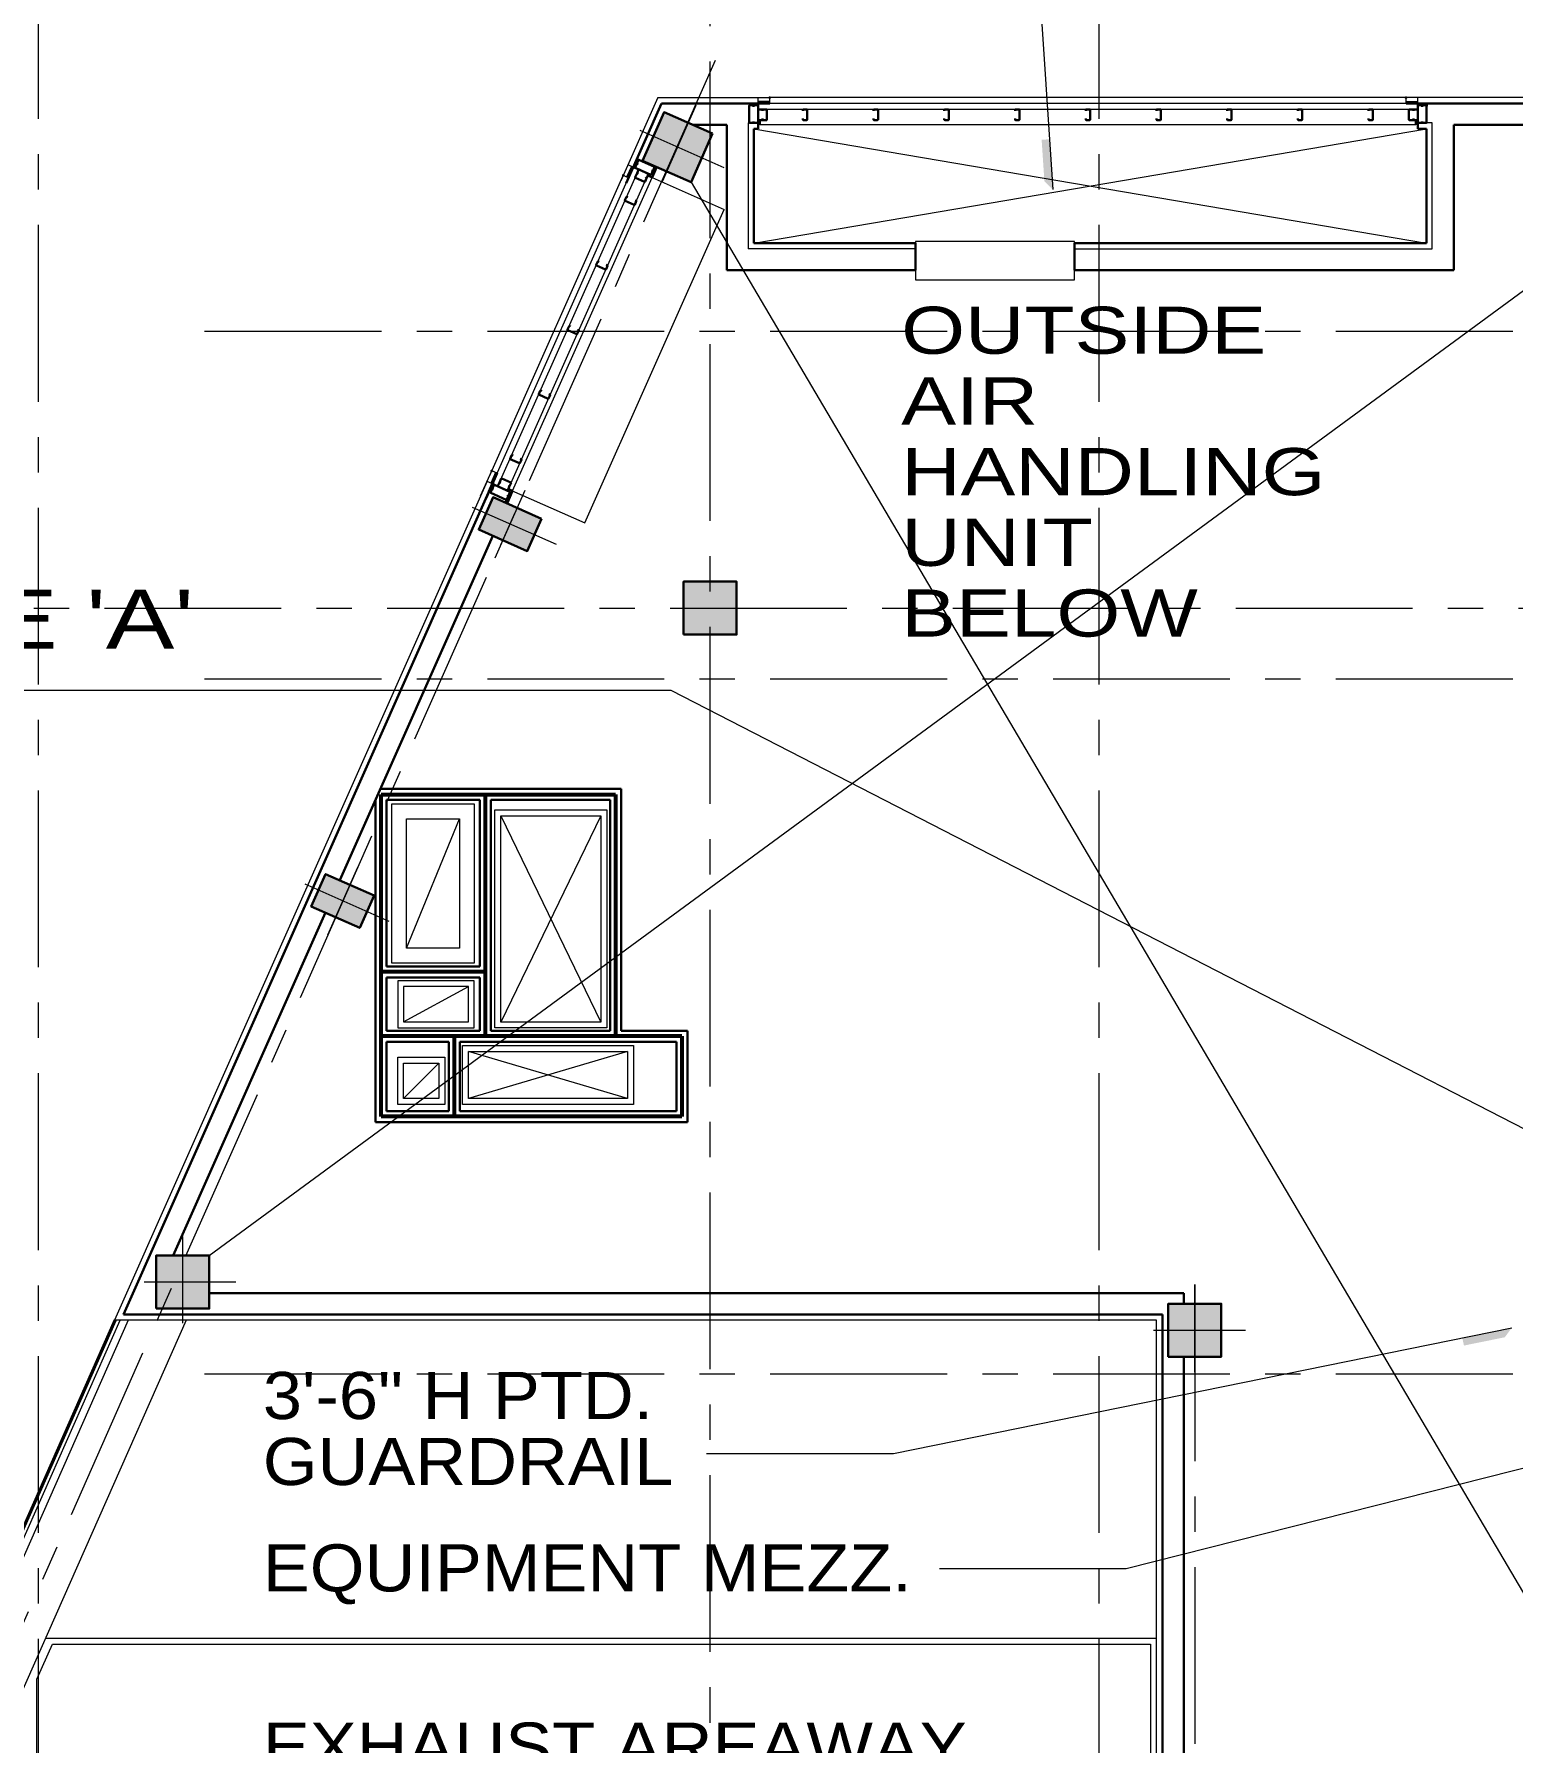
# Model space of a CAD drawing. Header units: inches. Extents: x -35176 to 0, y -3216 to 2257.
# Drawn here: x -16734 to -16232, y 542 to 1122 of the extents above; entities that cross this region are included whole.
import ezdxf
from ezdxf import colors
from ezdxf.entities.mleader import LeaderData, LeaderLine
from ezdxf.enums import TextEntityAlignment as Align
from ezdxf.math import Vec2, Vec3

# ---------------------------------------------------------------- set-up
doc = ezdxf.new("R2010")
doc.units = ezdxf.units.IN
doc.header["$LTSCALE"] = 48
doc.header["$MEASUREMENT"] = 0
doc.linetypes.add('A114$0$CENTER', pattern=[2, 1.25, -0.25, 0.25, -0.25])
for name, color, linetype in [('A114$0$A-ANNO-PATT-13-14', 8, 'Continuous'), ('A114$0$A-ANNO-TEXT', 8, 'Continuous'), ('A114$0$A-AREA-IDEN', 8, 'Continuous'), ('A114$0$A-COLS-COLS13-14', 8, 'Continuous'), ('A114$0$A-FLOR-OPN-TO-BELOW', 8, 'Continuous'), ('A114$0$A-FLOR-SLAB', 8, 'Continuous'), ('A114$0$A-GRID-GRD13-14', 8, 'Continuous'), ('A114$0$A-GRID-GRDP0-15', 8, 'Continuous'), ('A114$0$A-HVAC-RDFF', 8, 'Continuous'), ('A114$0$A-WALL-FIRE', 8, 'Continuous'), ('A114$0$A-WALL-FULL-EXTR', 8, 'Continuous'), ('A114$0$A-WALL-FULL-INTR', 8, 'Continuous'), ('A114$0$A-WALL-OPEN-LVRS', 8, 'Continuous'), ('A114$0$A-WALL-STUD', 8, 'Continuous'), ('A114$0$Level 21', 8, 'Continuous'), ('A114$0$Level 32', 8, 'Continuous'), ('A114$0$M-HVAC-13TH', 8, 'Continuous'), ('A114$0$M-HVAC-DUCT', 8, 'Continuous'), ('A114$0$M-HVAC-Supp', 8, 'Continuous'), ('E-Anno-Keyn', 72, 'Continuous'), ('E-Anno-Note', 6, 'Continuous'), ('M-HVAC-text', 6, 'Continuous'), ('XREF', 7, 'Continuous')]:
    doc.layers.add(name, color=color, linetype=linetype)
doc.styles.add('A114$0$style-Arial', font='arial.ttf')
doc.styles.add('M08', font='arial.ttf', dxfattribs={"height": 7.68})
doc.styles.add('MAMEP ANNO', font='arial.ttf', dxfattribs={"height": 0.101562})
doc.styles.get("Standard").update_dxf_attribs({"font": 'simplex.shx'})

# ---------------------------------------------------------------- blocks, each defined once
blk = doc.blocks.new('A114')
at = {"layer": 'A114$0$A-ANNO-PATT-13-14', "lineweight": 0}
for points in [[(-23735.8886, 1079.0513, 0), (-23728.5918, 1095.5309, 0), (-23719.4506, 1071.773, 0), (-23712.1539, 1088.2526, 0)], [(-23791.5274, 953.8383, 0), (-23786.669, 964.8107, 0), (-23775.0686, 946.5507, 0), (-23770.2103, 957.5232, 0)], [(-23848.3671, 825.901, 0), (-23843.5088, 836.8734, 0), (-23831.9083, 818.6134, 0), (-23827.05, 829.5859, 0)]]:
    blk.add_solid(points, dxfattribs=at)
at = {"layer": 'A114$0$A-ANNO-PATT-13-14', "lineweight": 30, "extrusion": (0, 0, -1)}
blk.add_solid([(23722.0236, 936.1574), (23704.0236, 936.1574), (23722.0236, 918.1574), (23704.0236, 918.1574)], dxfattribs=at)
at = {"layer": 'A114$0$A-ANNO-PATT-13-14', "lineweight": 0, "extrusion": (-5.19916e-24, -1.11411e-09, -1)}
blk.add_solid([(23882.9936, 689.3759, 0), (23882.9936, 707.3759, 0), (23900.9936, 689.3759, 0), (23900.9936, 707.3759, 0)], dxfattribs=at)
at = {"layer": 'A114$0$A-ANNO-PATT-13-14', "lineweight": 0, "extrusion": (-2.28763e-22, -1.11411e-09, -1)}
blk.add_solid([(23539.4983, 673.0009, 0), (23539.4983, 691.0009, 0), (23557.4983, 673.0009, 0), (23557.4983, 691.0009, 0)], dxfattribs=at)
at = {"layer": 'A114$0$A-ANNO-TEXT', "lineweight": 0, "flags": 128}
for points in [[(-23878.1416, 899.2517), (-23726.2895, 899.2517), (-23275.3789, 667.4569)], [(-23714.2118, 640.1783), (-23650.7949, 640.1783), (-23440.9084, 682.7793)], [(-23635.1846, 601.1306), (-23571.7678, 601.1306), (-23309.3196, 667.5117)]]:
    blk.add_lwpolyline(points, dxfattribs=at)
at = {"layer": 'A114$0$A-ANNO-TEXT', "lineweight": 0}
blk.add_solid([(-23596.6971, 1069.2788, 0), (-23597.8334, 1086.3367, 0), (-23599.5246, 1072.0371, 0), (-23600.4652, 1086.1562, 0)], dxfattribs=at)
blk.add_solid([(-23596.6971, 1069.2788, 0), (-23597.8334, 1086.3367, 0), (-23599.5246, 1072.0371, 0), (-23600.4652, 1086.1562, 0)], dxfattribs=at)
at = {"layer": 'A114$0$A-ANNO-TEXT', "lineweight": 0, "extrusion": (4.5039e-20, 9.14163e-21, -1)}
blk.add_solid([(23440.9084, 682.7793), (23457.6625, 679.3787), (23443.2651, 679.6092), (23457.1327, 676.7945)], dxfattribs=at)
blk.add_solid([(23440.9084, 682.7793), (23457.6625, 679.3787), (23443.2651, 679.6092), (23457.1327, 676.7945)], dxfattribs=at)
at = {"layer": 'A114$0$A-AREA-IDEN', "lineweight": 13}
blk.add_line((-24135.672, 899.2517), (-23878.1416, 899.2517), dxfattribs=at)
at = {"layer": 'A114$0$A-AREA-IDEN', "lineweight": 0, "elevation": 0, "flags": 128}
blk.add_lwpolyline([(-23567.8238, 1286.9936), (-23611.1998, 1286.9936), (-23596.6971, 1069.2788)], dxfattribs=at)
at = {"layer": 'A114$0$A-COLS-COLS13-14', "lineweight": 0}
for p, q in [((-23729.1751, 1072.0121, 0.001), (-23717.7115, 1097.9022, 0.001)), ((-23708.2704, 1076.6756, 0.001), (-23736.7539, 1089.2874, 0.001)), ((-23785.961, 944.1802, 0.001), (-23775.7784, 967.1774, 0.001)), ((-23765.1281, 948.7089, 0.001), (-23793.6116, 961.3206, 0.001)), ((-23842.7999, 816.2448, 0.001), (-23832.6173, 839.242, 0.001)), ((-23821.9685, 820.7719, 0.001), (-23850.452, 833.3836, 0.001)), ((-23891.9936, 684.4256, 0.001), (-23891.9936, 713.7841, 0.001)), ((-23905.1049, 698.3759, 0.001), (-23873.9542, 698.3759, 0.001)), ((-23548.4983, 667.7603, 0.001), (-23548.4983, 697.5763, 0.001)), ((-23562.4487, 682.0009, 0.001), (-23531.298, 682.0009, 0.001))]:
    blk.add_line(p, q, dxfattribs=at)
at = {"layer": 'A114$0$A-COLS-COLS13-14', "lineweight": 30}
for points in [[(-23712.1539, 1088.2526), (-23728.5918, 1095.5309), (-23735.8886, 1079.0513), (-23719.4506, 1071.773)], [(-23770.2103, 957.5232), (-23786.669, 964.8107), (-23791.5274, 953.8383), (-23775.0686, 946.5507)], [(-23722.0236, 918.1574), (-23722.0236, 936.1574), (-23704.0236, 936.1574), (-23704.0236, 918.1574)], [(-23827.05, 829.5859, 0), (-23843.5088, 836.8734, 0), (-23848.3671, 825.901, 0), (-23831.9083, 818.6134, 0)], [(-23900.9936, 689.3759), (-23900.9936, 707.3759), (-23882.9936, 707.3759), (-23882.9936, 689.3759)], [(-23557.4983, 673.0009, 0), (-23557.4983, 691.0009, 0), (-23539.4983, 691.0009, 0), (-23539.4983, 673.0009, 0)]]:
    blk.add_3dface(points, dxfattribs=at)
at = {"layer": 'A114$0$A-FLOR-OPN-TO-BELOW', "lineweight": 0}
for p, q in [((-23882.9936, 707.3759), (-23360.3986, 1091.24)), ((-23698.1126, 1089.8682), (-23469.8626, 1051.11)), ((-23698.1126, 1051.11), (-23469.8626, 1089.868)), ((-23719.4506, 1071.773), (-23402.3658, 534.0476))]:
    blk.add_line(p, q, dxfattribs=at)
at = {"layer": 'A114$0$A-FLOR-SLAB', "lineweight": 0}
for points in [[(-23821.0309, 860.6611), (-23793.0309, 860.6611), (-23793.0309, 806.6611), (-23821.0309, 806.6611)], [(-23786.0335, 858.6291), (-23748.0335, 858.6291), (-23748.0335, 784.6291), (-23786.0335, 784.6291)], [(-23819.0309, 784.6611), (-23793.0309, 784.6611), (-23793.0309, 800.6611), (-23819.0309, 800.6611)], [(-23797.0309, 778.6611), (-23739.0309, 778.6611), (-23739.0309, 758.6611), (-23797.0309, 758.6611)], [(-23819.0309, 774.6611), (-23803.0309, 774.6611), (-23803.0309, 758.6611), (-23819.0309, 758.6611)]]:
    blk.add_3dface(points, dxfattribs=at)
at = {"layer": 'A114$0$A-GRID-GRD13-14', "linetype": 'A114$0$CENTER', "lineweight": 0}
for p, q in [((-23713.0236, 380.7641), (-23713.0236, 2113.2362)), ((-23711.258, 1113.0635, 0.001), (-24108.0806, 216.9988, 0.001)), ((-23548.4983, 697.5763, 0.001), (-23548.4983, 216.9988, 0.001))]:
    blk.add_line(p, q, dxfattribs=at)
at = {"layer": 'A114$0$A-GRID-GRDP0-15', "linetype": 'A114$0$CENTER', "lineweight": 0}
for p, q in [((-23941.0236, 2113.2362), (-23941.0236, -676.9049)), ((-23581.0236, 2113.2362), (-23581.0236, -676.9052)), ((-23884.5631, 1021.1697), (-20452.7577, 1021.1697)), ((-24110.5721, 927.1574), (-20437.5384, 927.1574)), ((-23884.5631, 903.1574), (-20364.9322, 903.1574)), ((-23884.5631, 667.1574), (-20368.7317, 667.1574))]:
    blk.add_line(p, q, dxfattribs=at)
at = {"layer": 'A114$0$A-HVAC-RDFF', "lineweight": 0}
for p, q in [((-23816.0309, 811.6611), (-23798.0309, 855.6611)), ((-23750.0335, 856.6291), (-23784.0335, 786.6291)), ((-23784.0335, 856.6291), (-23750.1133, 786.5903)), ((-23817.0309, 786.6611), (-23795.0309, 798.6611)), ((-23817.0309, 760.6611), (-23805.0309, 772.6611)), ((-23741.0309, 760.6611), (-23795.0309, 776.6611)), ((-23741.0309, 776.6611), (-23795.0309, 760.6611))]:
    blk.add_line(p, q, dxfattribs=at)
at = {"layer": 'A114$0$A-HVAC-RDFF', "lineweight": 13}
for points in [[(-23816.0309, 855.6611), (-23798.0309, 855.6611), (-23798.0309, 811.6611), (-23816.0309, 811.6611)], [(-23784.0335, 856.6291), (-23750.0335, 856.6291), (-23750.0335, 786.6291), (-23784.0335, 786.6291)], [(-23817.0309, 786.6611), (-23795.0309, 786.6611), (-23795.0309, 798.6611), (-23817.0309, 798.6611)], [(-23817.0309, 772.6611), (-23805.0309, 772.6611), (-23805.0309, 760.6611), (-23817.0309, 760.6611)]]:
    blk.add_3dface(points, dxfattribs=at)
at = {"layer": 'A114$0$A-WALL-FIRE', "lineweight": 53}
for p, q in [((-23824.6905, 754.5359), (-23824.6904, 863.8993)), ((-23824.6904, 863.8993), (-23745.0551, 863.8993)), ((-23789.3057, 863.8993), (-23789.3057, 781.7861)), ((-23745.0551, 863.8993), (-23745.0551, 781.7861)), ((-23789.4619, 803.6493), (-23824.6904, 803.6493)), ((-23722.5664, 781.7861), (-23824.6904, 781.7861)), ((-23799.8165, 781.7861), (-23799.8151, 754.5359)), ((-23722.5664, 781.7861), (-23722.5651, 754.5359))]:
    blk.add_line(p, q, dxfattribs=at)
at = {"layer": 'A114$0$A-WALL-FIRE', "lineweight": 53, "flags": 128}
blk.add_lwpolyline([(-23722.5653, 754.5359), (-23824.6905, 754.5359)], dxfattribs=at)
at = {"layer": 'A114$0$A-WALL-FULL-EXTR', "lineweight": 13}
for p, q in [((-23730.7492, 1100.4901), (-23743.296, 1072.25)), ((-23730.7492, 1100.4901), (-23692.7492, 1100.4935)), ((-23692.7492, 1098.49), (-23692.7492, 1100.49)), ((-21410.5352, 1100.4769), (-23476.7492, 1100.4901)), ((-23476.7492, 1098.49), (-23476.7492, 1100.49)), ((-23740.6704, 1073.272), (-23742.4982, 1074.0838)), ((-23788.6328, 970.2707), (-23915.1727, 685.3759)), ((-23790.8839, 965.2554), (-23787.1097, 973.755)), ((-23785.2819, 972.9432), (-23787.1097, 973.755)), ((-23785.2788, 972.9418), (-23787.1066, 973.7536)), ((-23561.4983, 685.3759), (-23915.1727, 685.3759)), ((-23561.4983, 480.571), (-23561.4983, 685.3759))]:
    blk.add_line(p, q, dxfattribs=at)
at = {"layer": 'A114$0$A-WALL-FULL-EXTR', "lineweight": 30}
for p, q in [((-23729.4492, 1098.4902), (-23741.4823, 1071.4439)), ((-23729.4492, 1098.4902), (-23696.5516, 1098.4931)), ((-23699.5893, 1098.5153), (-23692.7492, 1098.5153)), ((-23699.5893, 1097.8903), (-23696.7143, 1097.8903)), ((-23696.7143, 1098.5153), (-23696.7143, 1097.8903)), ((-21412.5352, 1098.4946), (-23476.7492, 1098.5077)), ((-23472.7841, 1098.5153), (-23472.7841, 1097.8903)), ((-23469.3814, 1098.5153), (-23472.7841, 1098.5153)), ((-23469.429, 1097.8903), (-23472.7841, 1097.8903)), ((-23718.9034, 1091.2411), (-23707.3626, 1091.2422)), ((-23707.3626, 1091.2422), (-23707.3626, 1041.86)), ((-23696.7143, 1091.8683), (-23696.7143, 1092.8398)), ((-23696.0893, 1092.8398), (-23696.7143, 1092.8398)), ((-23696.7143, 1089.8683), (-23696.7143, 1092.8398)), ((-23696.0893, 1091.2433), (-23696.0893, 1092.8398)), ((-23473.4091, 1091.2433), (-23473.4091, 1092.8398)), ((-23473.4091, 1092.8398), (-23472.7841, 1092.8398)), ((-23472.7841, 1089.8683), (-23472.7841, 1092.8398)), ((-23460.6126, 1091.24), (-21419.7852, 1091.24)), ((-23460.6126, 1041.86), (-23460.6126, 1091.24)), ((-23698.1126, 1089.8682), (-23696.7141, 1089.8683)), ((-23698.1126, 1089.8682), (-23698.1126, 1051.11)), ((-23469.8626, 1089.868), (-23472.7841, 1089.8683)), ((-23469.8626, 1051.11), (-23469.8626, 1089.868)), ((-23737.151, 1079.7185), (-23738.5128, 1076.6523)), ((-23739.084, 1076.906), (-23738.5128, 1076.6523)), ((-23734.1508, 1074.031), (-23733.8971, 1074.6022)), ((-23732.6918, 1073.383), (-23734.1508, 1074.031)), ((-23733.0092, 1074.2079), (-23733.8971, 1074.6022)), ((-23731.6845, 1077.1898), (-23733.0092, 1074.2079)), ((-23732.6888, 1073.3817), (-23731.1103, 1076.9356)), ((-23731.0954, 1076.9289), (-23732.6801, 1073.3778)), ((-23643.2686, 1051.11), (-23698.1126, 1051.11)), ((-23643.2686, 1051.11), (-23643.2686, 1041.86)), ((-23589.2686, 1051.11), (-23469.8626, 1051.11)), ((-23589.2686, 1051.11), (-23589.2686, 1041.86)), ((-23643.2686, 1041.86), (-23707.3626, 1041.86)), ((-23589.2686, 1041.86), (-23460.6126, 1041.86)), ((-23786.805, 969.4588), (-23912.096, 687.3759)), ((-23789.0561, 964.4435), (-23785.2819, 972.9432)), ((-23788.0784, 966.7008), (-23786.9114, 969.3283)), ((-23787.5072, 966.4471), (-23786.3402, 969.0746)), ((-23786.9114, 969.3283), (-23786.3402, 969.0746)), ((-23782.4606, 962.9727), (-23780.8366, 966.6302)), ((-23781.8984, 962.6984), (-23780.0116, 966.9477)), ((-23781.4707, 967.5958), (-23781.7244, 967.0246)), ((-23780.8366, 966.6302), (-23781.7244, 967.0246)), ((-23780.0117, 966.9477), (-23781.4707, 967.5958)), ((-23786.7497, 951.7228), (-23838.7061, 834.7469)), ((-23843.5772, 823.7801), (-23895.2797, 707.3759)), ((-23552.2483, 694.6259), (-23882.9936, 694.6259)), ((-23552.2483, 691.0009), (-23552.2483, 694.6259)), ((-23559.4983, 687.3759), (-23912.096, 687.3759)), ((-23559.4983, 482.571), (-23559.4983, 687.3759)), ((-23552.2483, 534.0476), (-23552.2483, 673.0009))]:
    blk.add_line(p, q, dxfattribs=at)
at = {"layer": 'A114$0$A-WALL-FULL-EXTR', "lineweight": 0}
for p, q in [((-23692.7492, 1099.115), (-23696.7492, 1099.1151)), ((-23692.7492, 1098.99), (-23696.7492, 1098.9901)), ((-23472.7841, 1098.4869), (-23696.7492, 1098.4901)), ((-23696.6836, 1096.4901), (-23696.6836, 1100.4901)), ((-23472.7841, 1096.4869), (-23696.6836, 1096.4901)), ((-23476.7492, 1100.4869), (-23692.7492, 1100.49)), ((-23476.7492, 1099.115), (-23472.7492, 1099.1151)), ((-23476.7492, 1098.99), (-23472.7492, 1098.9901)), ((-23472.7841, 1096.4869), (-23472.7841, 1100.4901)), ((-23700.1126, 1091.868), (-23696.7143, 1091.8683)), ((-23700.1126, 1091.868), (-23700.1126, 1049.11)), ((-23473.4091, 1091.2399), (-23696.0893, 1091.2431)), ((-23467.8626, 1091.8679), (-23472.7841, 1091.8683)), ((-23467.8626, 1049.11), (-23467.8626, 1091.8679)), ((-23787.9216, 971.9272), (-23742.4972, 1074.0833)), ((-23786.0942, 971.1144), (-23740.6692, 1073.2714)), ((-23785.0518, 968.536), (-23737.2305, 1076.0828)), ((-23780.012, 966.9479), (-23732.6863, 1073.3806)), ((-23741.2416, 1073.5256), (-23739.618, 1077.1813)), ((-23741.1273, 1073.4749), (-23739.5037, 1077.1306)), ((-23737.2302, 1076.0826), (-23740.8888, 1077.7076)), ((-23643.2686, 1049.11), (-23700.1126, 1049.11)), ((-23589.2686, 1049.11), (-23467.8626, 1049.11)), ((-23785.048, 968.5343), (-23788.7036, 970.158)), ((-23785.85, 973.1955), (-23787.4737, 969.5399)), ((-23785.7357, 973.1448), (-23787.3594, 969.4891))]:
    blk.add_line(p, q, dxfattribs=at)
at = {"layer": 'A114$0$A-WALL-FULL-EXTR', "lineweight": 30}
for p in [(-23692.7492, 1100.49), (-23476.7492, 1100.49), (-23742.4982, 1074.0838), (-23787.1066, 973.7536)]:
    blk.add_point(p, dxfattribs=at)
at = {"layer": 'A114$0$A-WALL-FULL-INTR', "lineweight": 30}
for p, q in [((-23824.9249, 865.7743), (-23743.1801, 865.7743)), ((-23743.1801, 865.7743), (-23743.1801, 783.6612)), ((-23826.5654, 752.6611), (-23826.5654, 862.0243)), ((-23822.8154, 862.0243), (-23791.1807, 862.0243)), ((-23822.8154, 805.5243), (-23822.8154, 862.0243)), ((-23791.1807, 862.0243), (-23791.1807, 805.5243)), ((-23787.4307, 862.0243), (-23787.4307, 783.6611)), ((-23787.4307, 862.0243), (-23746.9301, 862.0243)), ((-23746.9301, 862.0243), (-23746.9301, 783.6612)), ((-23746.9301, 858.5041), (-23746.9301, 783.6612)), ((-23791.1807, 805.5243), (-23822.8154, 805.5243)), ((-23791.1807, 801.7743), (-23822.8154, 801.7743)), ((-23822.8154, 783.6611), (-23822.8154, 801.7743)), ((-23791.1807, 801.7743), (-23791.1807, 783.6611)), ((-23791.1807, 783.6611), (-23822.8154, 783.6611)), ((-23746.9301, 783.6612), (-23787.4307, 783.6611)), ((-23746.9301, 783.6612), (-23783.4854, 783.6611)), ((-23720.6913, 783.6612), (-23743.1804, 783.6612)), ((-23720.6913, 783.6612), (-23720.6913, 752.6613)), ((-23822.8155, 756.4107), (-23822.8154, 779.9111)), ((-23801.6913, 779.9111), (-23822.8154, 779.9111)), ((-23801.6913, 779.9111), (-23801.6902, 756.4107)), ((-23724.4413, 779.9112), (-23797.9413, 779.9111)), ((-23797.9413, 779.9111), (-23797.9402, 756.4107)), ((-23724.4413, 779.9112), (-23724.4402, 756.4107)), ((-23801.6902, 756.4107), (-23822.8155, 756.4107)), ((-23724.4402, 756.4107), (-23797.9402, 756.4107)), ((-23720.6913, 752.6613), (-23826.5655, 752.6611))]:
    blk.add_line(p, q, dxfattribs=at)
at = {"layer": 'A114$0$A-WALL-OPEN-LVRS', "lineweight": 13}
blk.add_3dface([(-23643.2686, 1038.61, 352.9729), (-23589.2686, 1038.61, 352.9729), (-23589.2686, 1051.61, 352.9729), (-23643.2686, 1051.61, 352.9729)], dxfattribs=at)
at = {"layer": 'A114$0$A-WALL-STUD', "lineweight": 30, "elevation": 352.9729, "flags": 128}
for points in [[(-23698.2143, 1097.3903), (-23698.2143, 1097.7653, 0.41421356), (-23698.3393, 1097.8903), (-23699.5893, 1097.8903, 0.41421356), (-23699.7143, 1097.7653), (-23699.7143, 1091.9931, 0.41421356), (-23699.5893, 1091.8681), (-23698.3393, 1091.8681, 0.41421356), (-23698.2143, 1091.9931), (-23698.2143, 1092.3681)], [(-23698.2143, 1097.3903), (-23698.2143, 1097.7653, -0.41421356), (-23698.0893, 1097.8903), (-23696.8393, 1097.8903, -0.41421356), (-23696.7143, 1097.7653), (-23696.7143, 1091.9931, -0.41421356), (-23696.8393, 1091.8681), (-23698.0893, 1091.8681, -0.41421356), (-23698.2143, 1091.9931), (-23698.2143, 1092.3681)], [(-23695.2143, 1095.987), (-23695.2143, 1096.362, 0.41421356), (-23695.3393, 1096.487), (-23696.5893, 1096.487, 0.41421356), (-23696.7143, 1096.362), (-23696.7143, 1092.9648, 0.41421356), (-23696.5893, 1092.8398), (-23695.3393, 1092.8398, 0.41421356), (-23695.2143, 1092.9648), (-23695.2143, 1093.3398)], [(-23695.2143, 1095.987), (-23695.2143, 1096.362, -0.41421356), (-23695.0893, 1096.487), (-23693.8393, 1096.487, -0.41421356), (-23693.7143, 1096.362), (-23693.7143, 1092.9648, -0.41421356), (-23693.8393, 1092.8398), (-23695.0893, 1092.8398, -0.41421356), (-23695.2143, 1092.9648), (-23695.2143, 1093.3398)], [(-23681.4992, 1095.9885), (-23681.4992, 1096.3635, -0.41421356), (-23681.3742, 1096.4885), (-23680.1242, 1096.4885, -0.41421356), (-23679.9992, 1096.3635), (-23679.9992, 1092.9663, -0.41421356), (-23680.1242, 1092.8413), (-23681.3742, 1092.8413, -0.41421356), (-23681.4992, 1092.9663), (-23681.4992, 1093.3413)], [(-23657.4992, 1095.9885), (-23657.4992, 1096.3635, -0.41421356), (-23657.3742, 1096.4885), (-23656.1242, 1096.4885, -0.41421356), (-23655.9992, 1096.3635), (-23655.9992, 1092.9663, -0.41421356), (-23656.1242, 1092.8413), (-23657.3742, 1092.8413, -0.41421356), (-23657.4992, 1092.9663), (-23657.4992, 1093.3413)], [(-23633.4992, 1095.9885), (-23633.4992, 1096.3635, -0.41421356), (-23633.3742, 1096.4885), (-23632.1242, 1096.4885, -0.41421356), (-23631.9992, 1096.3635), (-23631.9992, 1092.9663, -0.41421356), (-23632.1242, 1092.8413), (-23633.3742, 1092.8413, -0.41421356), (-23633.4992, 1092.9663), (-23633.4992, 1093.3413)], [(-23609.4992, 1095.9885), (-23609.4992, 1096.3635, -0.41421356), (-23609.3742, 1096.4885), (-23608.1242, 1096.4885, -0.41421356), (-23607.9992, 1096.3635), (-23607.9992, 1092.9663, -0.41421356), (-23608.1242, 1092.8413), (-23609.3742, 1092.8413, -0.41421356), (-23609.4992, 1092.9663), (-23609.4992, 1093.3413)], [(-23585.4992, 1095.9885), (-23585.4992, 1096.3635, -0.41421356), (-23585.3742, 1096.4885), (-23584.1242, 1096.4885, -0.41421356), (-23583.9992, 1096.3635), (-23583.9992, 1092.9663, -0.41421356), (-23584.1242, 1092.8413), (-23585.3742, 1092.8413, -0.41421356), (-23585.4992, 1092.9663), (-23585.4992, 1093.3413)], [(-23561.4992, 1095.9885), (-23561.4992, 1096.3635, -0.41421356), (-23561.3742, 1096.4885), (-23560.1242, 1096.4885, -0.41421356), (-23559.9992, 1096.3635), (-23559.9992, 1092.9663, -0.41421356), (-23560.1242, 1092.8413), (-23561.3742, 1092.8413, -0.41421356), (-23561.4992, 1092.9663), (-23561.4992, 1093.3413)], [(-23537.4992, 1095.9885), (-23537.4992, 1096.3635, -0.41421356), (-23537.3742, 1096.4885), (-23536.1242, 1096.4885, -0.41421356), (-23535.9992, 1096.3635), (-23535.9992, 1092.9663, -0.41421356), (-23536.1242, 1092.8413), (-23537.3742, 1092.8413, -0.41421356), (-23537.4992, 1092.9663), (-23537.4992, 1093.3413)], [(-23513.4992, 1095.9885), (-23513.4992, 1096.3635, -0.41421356), (-23513.3742, 1096.4885), (-23512.1242, 1096.4885, -0.41421356), (-23511.9992, 1096.3635), (-23511.9992, 1092.9663, -0.41421356), (-23512.1242, 1092.8413), (-23513.3742, 1092.8413, -0.41421356), (-23513.4992, 1092.9663), (-23513.4992, 1093.3413)], [(-23489.4992, 1095.9885), (-23489.4992, 1096.3635, -0.41421356), (-23489.3742, 1096.4885), (-23488.1242, 1096.4885, -0.41421356), (-23487.9992, 1096.3635), (-23487.9992, 1092.9663, -0.41421356), (-23488.1242, 1092.8413), (-23489.3742, 1092.8413, -0.41421356), (-23489.4992, 1092.9663), (-23489.4992, 1093.3413)], [(-23474.2841, 1095.987), (-23474.2841, 1096.362, 0.41421356), (-23474.4091, 1096.487), (-23475.6591, 1096.487, 0.41421356), (-23475.7841, 1096.362), (-23475.7841, 1092.9648, 0.41421356), (-23475.6591, 1092.8398), (-23474.4091, 1092.8398, 0.41421356), (-23474.2841, 1092.9648), (-23474.2841, 1093.3398)], [(-23474.2841, 1095.987), (-23474.2841, 1096.362, -0.41421356), (-23474.1591, 1096.487), (-23472.9091, 1096.487, -0.41421356), (-23472.7841, 1096.362), (-23472.7841, 1092.9648, -0.41421356), (-23472.9091, 1092.8398), (-23474.1591, 1092.8398, -0.41421356), (-23474.2841, 1092.9648), (-23474.2841, 1093.3398)], [(-23471.2841, 1097.3903), (-23471.2841, 1097.7653, 0.41421356), (-23471.4091, 1097.8903), (-23472.6591, 1097.8903, 0.41421356), (-23472.7841, 1097.7653), (-23472.7841, 1091.9931, 0.41421356), (-23472.6591, 1091.8681), (-23471.4091, 1091.8681, 0.41421356), (-23471.2841, 1091.9931), (-23471.2841, 1092.3681)], [(-23471.2841, 1097.3903), (-23471.2841, 1097.7653, -0.41421356), (-23471.1591, 1097.8903), (-23469.9091, 1097.8903, -0.41421356), (-23469.7841, 1097.7653), (-23469.7841, 1091.9931, -0.41421356), (-23469.9091, 1091.8681), (-23471.1591, 1091.8681, -0.41421356), (-23471.2841, 1091.9931), (-23471.2841, 1092.3681)], [(-23737.447, 1077.8202), (-23737.7897, 1077.9724, -0.41421356), (-23737.8532, 1078.1374), (-23737.3458, 1079.2798, -0.41421356), (-23737.1809, 1079.3433), (-23731.9056, 1077.0003, -0.41421356), (-23731.8421, 1076.8353), (-23732.3495, 1075.6929, -0.41421356), (-23732.5145, 1075.6294), (-23732.8572, 1075.7817)], [(-23737.447, 1077.8202), (-23737.7897, 1077.9724, 0.41421356), (-23737.9547, 1077.9089), (-23738.4621, 1076.7665, 0.41421356), (-23738.3986, 1076.6016), (-23733.1233, 1074.2586, 0.41421356), (-23732.9583, 1074.3221), (-23732.451, 1075.4645, 0.41421356), (-23732.5145, 1075.6294), (-23732.8572, 1075.7817)], [(-23737.3822, 1074.5088), (-23737.7249, 1074.6611, 0.41421356), (-23737.8899, 1074.5976), (-23738.3973, 1073.4552, 0.41421356), (-23738.3338, 1073.2902), (-23735.2291, 1071.9112, 0.41421356), (-23735.0641, 1071.9747), (-23734.5567, 1073.1171, 0.41421356), (-23734.6202, 1073.2821), (-23734.9629, 1073.4343)], [(-23737.3822, 1074.5088), (-23737.7249, 1074.6611, -0.41421356), (-23737.7884, 1074.826), (-23737.281, 1075.9684, -0.41421356), (-23737.1161, 1076.0319), (-23734.0113, 1074.653, -0.41421356), (-23733.9478, 1074.488), (-23734.4552, 1073.3456, -0.41421356), (-23734.6202, 1073.2821), (-23734.9629, 1073.4343)], [(-23740.8961, 1066.6597), (-23741.2388, 1066.8119, 0.41421356), (-23741.4038, 1066.7484), (-23741.9112, 1065.606, 0.41421356), (-23741.8477, 1065.441), (-23738.7429, 1064.0621, 0.41421356), (-23738.578, 1064.1256), (-23738.0706, 1065.268, 0.41421356), (-23738.1341, 1065.433), (-23738.4768, 1065.5852)], [(-23750.6379, 1044.7258), (-23750.9807, 1044.878, 0.41421356), (-23751.1456, 1044.8145), (-23751.653, 1043.6721, 0.41421356), (-23751.5895, 1043.5071), (-23748.4848, 1042.1282, 0.41421356), (-23748.3198, 1042.1917), (-23747.8124, 1043.3341, 0.41421356), (-23747.8759, 1043.4991), (-23748.2186, 1043.6513)], [(-23760.3798, 1022.7919), (-23760.7225, 1022.9441, 0.41421356), (-23760.8875, 1022.8806), (-23761.3949, 1021.7382, 0.41421356), (-23761.3314, 1021.5732), (-23758.2266, 1020.1943, 0.41421356), (-23758.0617, 1020.2578), (-23757.5543, 1021.4002, 0.41421356), (-23757.6178, 1021.5651), (-23757.9605, 1021.7174)], [(-23770.1216, 1000.858), (-23770.4644, 1001.0102, 0.41421356), (-23770.6293, 1000.9467), (-23771.1367, 999.8043, 0.41421356), (-23771.0732, 999.6393), (-23767.9685, 998.2604, 0.41421356), (-23767.8035, 998.3239), (-23767.2961, 999.4663, 0.41421356), (-23767.3596, 999.6312), (-23767.7024, 999.7835)], [(-23779.8635, 978.9241), (-23780.2062, 979.0763, 0.41421356), (-23780.3712, 979.0128), (-23780.8786, 977.8704, 0.41421356), (-23780.8151, 977.7054), (-23777.7104, 976.3265, 0.41421356), (-23777.5454, 976.39), (-23777.038, 977.5324, 0.41421356), (-23777.1015, 977.6973), (-23777.4442, 977.8495)], [(-23786.4921, 967.5008), (-23786.8348, 967.653, -0.41421356), (-23786.8983, 967.818), (-23786.3909, 968.9604, -0.41421356), (-23786.2259, 969.0239), (-23780.9507, 966.6809, -0.41421356), (-23780.8872, 966.5159), (-23781.3945, 965.3735, -0.41421356), (-23781.5595, 965.31), (-23781.9022, 965.4622)], [(-23783.9918, 969.6729), (-23784.3345, 969.8251, 0.41421356), (-23784.4995, 969.7616), (-23785.0069, 968.6192, 0.41421356), (-23784.9434, 968.4542), (-23781.8387, 967.0753, 0.41421356), (-23781.6737, 967.1388), (-23781.1663, 968.2812, 0.41421356), (-23781.2298, 968.4462), (-23781.5725, 968.5984)], [(-23783.9918, 969.6729), (-23784.3345, 969.8251, -0.41421356), (-23784.398, 969.9901), (-23783.8906, 971.1325, -0.41421356), (-23783.7257, 971.196), (-23780.6209, 969.817, -0.41421356), (-23780.5574, 969.6521), (-23781.0648, 968.5097, -0.41421356), (-23781.2298, 968.4462), (-23781.5725, 968.5984)], [(-23786.4921, 967.5008), (-23786.8348, 967.653, 0.41421356), (-23786.9998, 967.5895), (-23787.5072, 966.4471, 0.41421356), (-23787.4437, 966.2821), (-23782.1684, 963.9391, 0.41421356), (-23782.0034, 964.0026), (-23781.496, 965.145, 0.41421356), (-23781.5595, 965.31), (-23781.9022, 965.4622)]]:
    blk.add_lwpolyline(points, format="xyb", dxfattribs=at)
at = {"layer": 'A114$0$Level 21', "lineweight": 40}
blk.add_line((-24128.0303, 203.9988), (-23914.888, 685.3759), dxfattribs=at)
at = {"layer": 'A114$0$Level 21', "lineweight": 13}
blk.add_line((-24125.7257, 205.4988), (-23913.2476, 685.3759), dxfattribs=at)
at = {"layer": 'A114$0$Level 21', "lineweight": 0}
for p, q in [((-23910.5026, 685.3759), (-24121.9093, 207.9988)), ((-23890.8166, 685.3759), (-24094.2519, 225.9988))]:
    blk.add_line(p, q, dxfattribs=at)
at = {"layer": 'A114$0$Level 32', "lineweight": 13, "elevation": 0, "flags": 128}
blk.add_lwpolyline([(-23941.4983, 563.5226), (-23936.2363, 575.4048), (-23563.4983, 575.3759), (-23563.4983, 224.8759), (-23941.4983, 224.8759), (-23941.4983, 563.5226)], close=True, dxfattribs=at)
at = {"layer": 'A114$0$M-HVAC-13TH', "lineweight": 0}
blk.add_line((-23561.4983, 577.3759), (-23938.6608, 577.3759), dxfattribs=at)
at = {"layer": 'A114$0$M-HVAC-DUCT', "lineweight": 0}
for p, q in [((-23781.5298, 967.4789, 352.9729), (-23734.2015, 1073.9168, 352.9729)), ((-23732.683, 1073.388, 352.9729), (-23708.2392, 1062.5225, 352.9729)), ((-23755.5708, 956.0772, 352.9729), (-23708.2392, 1062.5225, 352.9729)), ((-23781.4767, 967.5984, 352.9729), (-23755.5708, 956.0772, 352.9729))]:
    blk.add_line(p, q, dxfattribs=at)
at = {"layer": 'A114$0$M-HVAC-Supp', "lineweight": 13, "ltscale": 3.96071e-05}
blk.add_3dface([(-23795.0309, 776.6611, 352.9729), (-23741.0309, 776.6611, 352.9729), (-23741.0309, 760.6611, 352.9729), (-23795.0309, 760.6611, 352.9729)], dxfattribs=at)
at = {"layer": 'A114$0$A-ANNO-TEXT', "lineweight": 13, "style": 'A114$0$style-Arial', "width": 1.246875}
for s, p in [('OUTSIDE ', (-23648.1177, 1013.4935, 0)), ('AIR', (-23648.1177, 989.4935, 0)), ('HANDLING', (-23648.1177, 965.4935, 0)), ('UNIT', (-23648.1177, 941.4935, 0)), ('BELOW', (-23648.1177, 917.4935, 0))]:
    blk.add_text(s, height=16, dxfattribs=at).set_placement(p)
at = {"layer": 'A114$0$A-ANNO-TEXT', "lineweight": 70, "style": 'A114$0$style-Arial', "width": 1.06875}
for s, height, p in [('3\'-6" H PTD.', 15.999998, (-23864.8004, 667.8402)), ('GUARDRAIL', 16, (-23864.8004, 645.4402)), ('EQUIPMENT MEZZ.', 15.999998, (-23864.8004, 609.3211)), ('EXHAUST AREAWAY', 15.999998, (-23864.8004, 548.8027))]:
    blk.add_text(s, height=height, dxfattribs=at).set_placement(p, align=Align.TOP_LEFT)
at = {"layer": 'A114$0$A-AREA-IDEN', "lineweight": 13, "style": 'A114$0$style-Arial', "width": 1.246875}
blk.add_text("MEZZANINE 'A'", height=19.999996, dxfattribs=at).set_placement((-24135.6729, 913.3973))
blk = doc.blocks.new('MLD-KeyNote')
at = {"color": 0, "linetype": 'Continuous', "transparency": 16777216}
blk.add_lwpolyline([(-0.09375, -0.09375), (0.09375, -0.09375), (0.09375, 0.09375), (-0.09375, 0.09375)], close=True, dxfattribs=at)
at = {"color": 0, "linetype": 'ByBlock', "transparency": 16777216, "style": 'MAMEP ANNO'}
blk.add_attdef('ID', text='', height=0.10156, dxfattribs=at).set_placement((0, 0), align=Align.MIDDLE_CENTER)

msp = doc.modelspace()

# ---------------------------------------------------------------- block references
at = {"layer": 'XREF'}
msp.add_blockref('A114', (7208.12, 0), dxfattribs=at)

# ---------------------------------------------------------------- leaders
at = {"layer": 'E-Anno-Keyn'}
ml = msp.add_multileader_block('Standard', dxfattribs=at)
ml.set_content('MLD-KeyNote', color=256, scale=96)
ml.set_attribute('ID', '1', width=0)
ml.set_leader_properties(color=256, linetype='Continuous')
ml.build(insert=Vec2(0, 0))
ml.multileader.update_dxf_attribs({"has_dogleg": 0, "text_left_attachment_type": 2, "text_right_attachment_type": 2, "dogleg_length": 3.84, "arrow_head_size": 12, "scale": 96})
ctx = ml.context
ctx.base_point, ctx.scale, ctx.char_height, ctx.arrow_head_size, ctx.landing_gap_size, ctx.plane_origin = Vec3(-22834.24, 1024.13), 96, 737.28, 12, 384, Vec3(-22922.48, 966.89)
ctx.left_attachment, ctx.right_attachment = 2, 2
notes = []
notes.append((ctx, [(0, (0, 0, 0), (0, 0), (1, 0), 1, [])]))
ctx.block.insert = Vec3(-22825.24, 1024.13)
at = {"layer": 'E-Anno-Note'}
ml = msp.add_multileader_mtext('Standard', dxfattribs=at)
ml.set_content('LOCATED AT PENTHOUSE LEVEL', color=256, style='MAMEP ANNO')
ml.set_leader_properties(color=256, linetype='Continuous')
ml.build(insert=Vec2(0, 0))
ml.multileader.update_dxf_attribs({"has_dogleg": 0, "text_right_attachment_type": 3, "dogleg_length": 3.84, "arrow_head_size": 12, "scale": 96})
ctx = ml.context
ctx.base_point, ctx.scale, ctx.char_height, ctx.arrow_head_size, ctx.landing_gap_size, ctx.plane_origin = Vec3(-23436.14, 1178.1), 96, 7.68, 12, 3.75, Vec3(-23457.08, 1103.19)
ctx.right_attachment = 3
notes.append((ctx, [(1, (1, 1, 0), (-22957.7, 1165.03), (-1, 0), 369, [(0, [(-23465.11, 1052.18), (-23443.33, 1178.1)], 0, []), (1, [(-23343.6, 1041.82), (-23324.34, 1165.03)], 0, [])])]))
ctx.mtext.insert, ctx.mtext.width, ctx.mtext.flow_direction = Vec3(-23432.39, 1182.01), 134.1946, 5
ml = msp.add_multileader_mtext('Standard', dxfattribs=at)
ml.set_content('LOCATED AT PENTHOUSE LEVEL', color=256, style='MAMEP ANNO')
ml.set_leader_properties(color=256, linetype='Continuous')
ml.build(insert=Vec2(0, 0))
ml.multileader.update_dxf_attribs({"has_dogleg": 0, "text_right_attachment_type": 3, "dogleg_length": 3.84, "arrow_head_size": 12, "scale": 96})
ctx = ml.context
ctx.base_point, ctx.scale, ctx.char_height, ctx.arrow_head_size, ctx.landing_gap_size, ctx.plane_origin = Vec3(-22123.26, 1156.54), 96, 7.68, 12, 3.75, Vec3(-22144.21, 1081.63)
ctx.right_attachment = 3
notes.append((ctx, [(1, (1, 1, 0), (-21644.82, 1143.47), (-1, 0), 369, [(1, [(-22003.53, 1056.54), (-22005.55, 1143.47)], 0, [])])]))
ctx.mtext.insert, ctx.mtext.width, ctx.mtext.flow_direction = Vec3(-22119.51, 1160.44), 134.1946, 5
ml = msp.add_multileader_mtext('Standard', dxfattribs=at)
ml.set_content('LOCATED AT PENTHOUSE LEVEL', color=256, style='MAMEP ANNO')
ml.set_leader_properties(color=256, linetype='Continuous')
ml.build(insert=Vec2(0, 0))
ml.multileader.update_dxf_attribs({"has_dogleg": 0, "text_right_attachment_type": 3, "dogleg_length": 3.84, "arrow_head_size": 12, "scale": 96})
ctx = ml.context
ctx.base_point, ctx.scale, ctx.char_height, ctx.arrow_head_size, ctx.landing_gap_size, ctx.plane_origin = Vec3(-22586.76, 836.58), 96, 7.68, 12, 3.75, Vec3(-22616.76, 806)
ctx.right_attachment = 3
notes.append((ctx, [(0, (1, 1, 0), (-22955.76, 836.58), (1, 0), 369, [(0, [(-22627.96, 858.8), (-22606.8, 836.64)], 0, [])])]))
ctx.mtext.insert, ctx.mtext.width, ctx.mtext.flow_direction = Vec3(-22583.01, 840.49), 134.1946, 5
ml = msp.add_multileader_mtext('Standard', dxfattribs=at)
ml.set_content('LOCATED AT PENTHOUSE LEVEL', color=256, style='MAMEP ANNO')
ml.set_leader_properties(color=256, linetype='Continuous')
ml.build(insert=Vec2(0, 0))
ml.multileader.update_dxf_attribs({"has_dogleg": 0, "text_right_attachment_type": 3, "dogleg_length": 3.84, "arrow_head_size": 12, "scale": 96})
ctx = ml.context
ctx.base_point, ctx.scale, ctx.char_height, ctx.arrow_head_size, ctx.landing_gap_size, ctx.plane_origin = Vec3(-24060.64, 766.53), 96, 7.68, 12, 3.75, Vec3(-24109.06, 695.14)
ctx.right_attachment = 3
notes.append((ctx, [(1, (1, 1, 0), (-23582.2, 753.45), (-1, 0), 369, [(1, [(-23875.05, 712.86), (-23919.16, 753.45)], 0, [])])]))
ctx.mtext.insert, ctx.mtext.width, ctx.mtext.flow_direction = Vec3(-24056.89, 770.43), 134.1946, 5
ml = msp.add_multileader_mtext('Standard', dxfattribs=at)
ml.set_content('LOCATED AT PENTHOUSE LEVEL', color=256, style='MAMEP ANNO')
ml.set_leader_properties(color=256, linetype='Continuous')
ml.build(insert=Vec2(0, 0))
ml.multileader.update_dxf_attribs({"has_dogleg": 0, "text_right_attachment_type": 3, "dogleg_length": 3.84, "arrow_head_size": 12, "scale": 96})
ctx = ml.context
ctx.base_point, ctx.scale, ctx.char_height, ctx.arrow_head_size, ctx.landing_gap_size, ctx.plane_origin = Vec3(-22110.65, 547.69), 96, 7.68, 12, 3.75, Vec3(-22160.52, 562.55)
ctx.right_attachment = 3
notes.append((ctx, [(1, (1, 1, 0), (-21632.21, 534.62), (-1, 0), 369, [(0, [(-22171.61, 535.64), (-22117.73, 547.69)], 0, []), (1, [(-21964.55, 457.15), (-21990.37, 534.62)], 0, [])])]))
ctx.mtext.insert, ctx.mtext.width, ctx.mtext.flow_direction = Vec3(-22106.9, 551.6), 134.1946, 5
at = {"layer": 'M-HVAC-text'}
ml = msp.add_multileader_mtext('Standard', dxfattribs=at)
ml.set_content('{\\L2-EUH-PH-1}', color=256, style='M08')
ml.set_leader_properties(color=256)
ml.build(insert=Vec2(0, 0))
ml.multileader.update_dxf_attribs({"has_dogleg": 0, "text_left_attachment_type": 2, "text_right_attachment_type": 2, "dogleg_length": 3.84, "arrow_head_size": 7.69})
ctx = ml.context
ctx.base_point, ctx.char_height, ctx.arrow_head_size, ctx.landing_gap_size, ctx.plane_origin = Vec3(-23317.75, 983.83), 7.68, 7.69, 4, Vec3(-23320.37, 949.75)
ctx.left_attachment, ctx.right_attachment, ctx.text_align_type = 2, 2, 2
notes.append((ctx, [(0, (0, 0, 0), (0, 0), (1, 0), 1, [])]))
ctx.mtext.insert, ctx.mtext.alignment, ctx.mtext.flow_direction = Vec3(-23255.82, 988.45), 3, 5
ml = msp.add_multileader_mtext('Standard', dxfattribs=at)
ml.set_content('{\\L2-AHU-PH-1}', color=256, style='M08')
ml.set_leader_properties(color=256)
ml.build(insert=Vec2(0, 0))
ml.multileader.update_dxf_attribs({"has_dogleg": 0, "text_left_attachment_type": 2, "text_right_attachment_type": 2, "dogleg_length": 3.84, "arrow_head_size": 7.69})
ctx = ml.context
ctx.base_point, ctx.char_height, ctx.arrow_head_size, ctx.landing_gap_size, ctx.plane_origin = Vec3(-23298.69, 755.99), 7.68, 7.69, 4, Vec3(-23313.18, 730.43)
ctx.left_attachment, ctx.right_attachment, ctx.text_align_type = 2, 2, 2
notes.append((ctx, [(0, (0, 0, 0), (0, 0), (1, 0), 1, [])]))
ctx.mtext.insert, ctx.mtext.alignment, ctx.mtext.flow_direction = Vec3(-23236.77, 760.61), 3, 5
ml = msp.add_multileader_mtext('Standard', dxfattribs=at)
ml.set_content('{\\L2-AHU-PH-7}', color=256, style='M08')
ml.set_leader_properties(color=256)
ml.build(insert=Vec2(0, 0))
ml.multileader.update_dxf_attribs({"has_dogleg": 0, "text_left_attachment_type": 2, "text_right_attachment_type": 2, "dogleg_length": 3.84, "arrow_head_size": 7.69})
ctx = ml.context
ctx.base_point, ctx.char_height, ctx.arrow_head_size, ctx.landing_gap_size, ctx.plane_origin = Vec3(-22587.21, 659.02, 0), 7.68, 7.69, 4, Vec3(-22755.43, 646.1, 0)
ctx.left_attachment, ctx.right_attachment, ctx.text_align_type = 2, 2, 2
notes.append((ctx, [(0, (0, 0, 0), (0, 0), (1, 0), 1, [])]))
ctx.mtext.insert, ctx.mtext.width, ctx.mtext.alignment, ctx.mtext.flow_direction = Vec3(-22523.8, 663.64, 0), 0.7252, 3, 5
for ctx, leaders in notes:
    for number, flags, end, landing, length, lines in leaders:
        leader = LeaderData()
        leader.index, (leader.has_last_leader_line, leader.has_dogleg_vector, leader.attachment_direction) = number, flags
        leader.last_leader_point, leader.dogleg_vector, leader.dogleg_length = Vec3(end), Vec3(landing), length
        for number, points, colour, breaks in lines:
            line = LeaderLine()
            line.index, line.vertices, line.color, line.breaks = number, Vec3.list(points), colors.encode_raw_color(colour), breaks
            leader.lines.append(line)
        ctx.leaders.append(leader)

doc.saveas('drawing.dxf')
